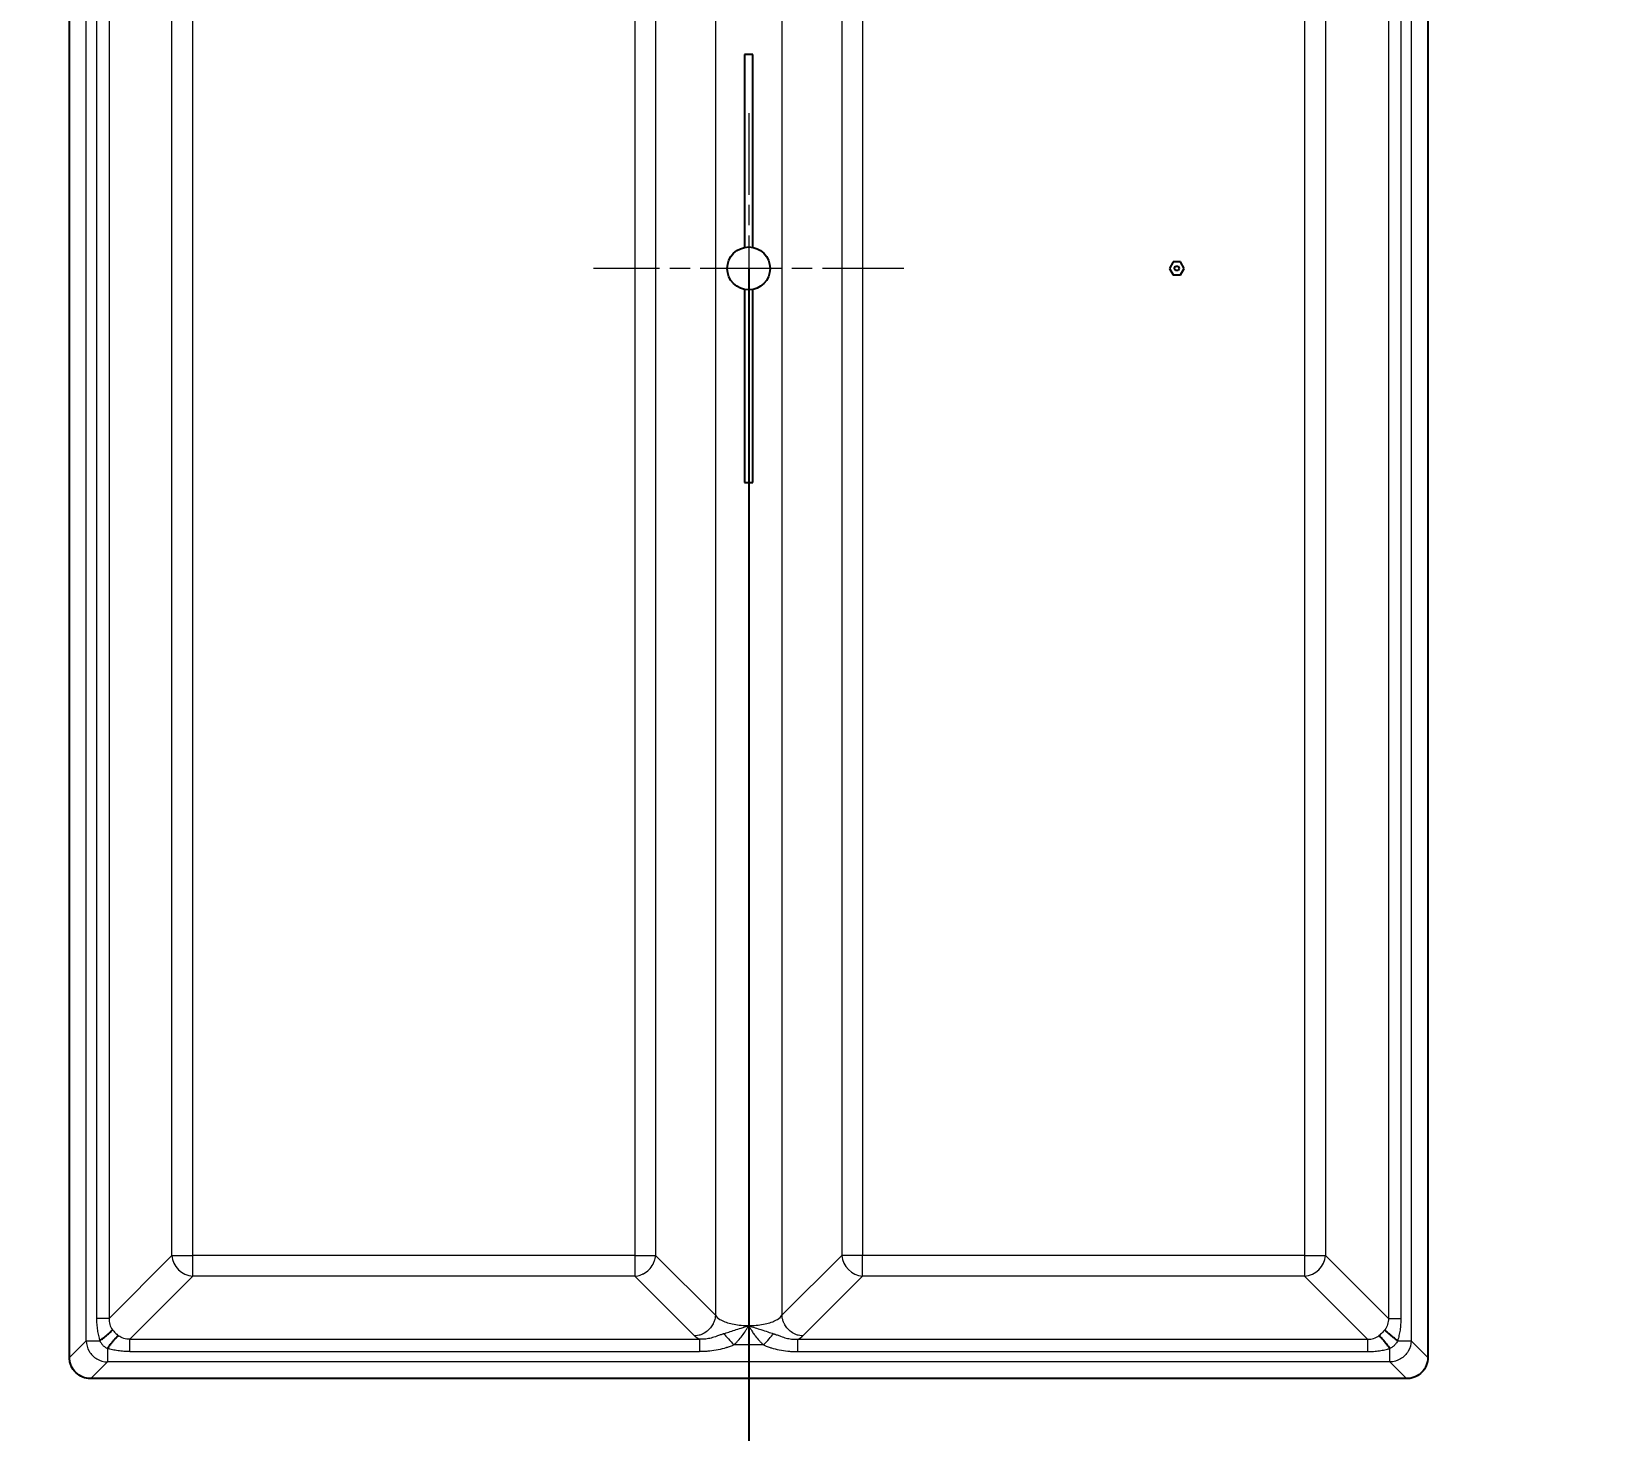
# Model space of a CAD drawing. Header units: millimetres. Extents: x 0 to 1486, y 0 to 1051.
# Drawn here: x 1017.75 to 1054.7, y 170.11 to 202.78 of the extents above; entities that cross this region are included whole.
import ezdxf

# ---------------------------------------------------------------- set-up
doc = ezdxf.new("R2010")
doc.units = ezdxf.units.MM
doc.header["$LTSCALE"] = 1.25
doc.linetypes.add('CHAIN', pattern=[0.3543, 0.2362, -0.0295, 0.0591, -0.0295])
for name, color, linetype, lineweight, true_color in [('Bemaßungen(DIN)', 7, 'Continuous', 5, 0x262659), ('Mittelpunktmarkierung(DIN)', 7, 'Continuous', 9, 0x262659), ('Sichtbare Kanten(DIN)', 7, 'Continuous', 25, 0x262659), ('Sichtbare tangentiale Kanten(DIN)', 7, 'Continuous', 15, 0x1a1a3e)]:
    doc.layers.add(name, color=color, linetype=linetype, lineweight=lineweight, true_color=true_color)
doc.styles.add('Aktuell-DINGroßer Text', font='arial.ttf')
doc.dimstyles.new('STANDARD-DIN', dxfattribs={"dimscale": 1.25, "dimtxt": 5.25, "dimasz": 2.5, "dimexe": 3.175, "dimexo": 0, "dimgap": 0.8, "dimtad": 1, "dimrnd": 1e-08, "dimtxsty": 'Aktuell-DINGroßer Text', "dimcen": 0.09, "dimdle": 10, "dimclrd": 256, "dimclre": 256, "dimclrt": 256, "dimazin": 2, "dimtfac": 0.666667, "dimtmove": 0, "dimatfit": 3, "dimfxl": 1, "dimtolj": 1, "dimlwd": 25, "dimlwe": 25, "dimarcsym": 0})

# ---------------------------------------------------------------- blocks, each defined once
blk = doc.blocks.new('_DotSmall')
at = {"color": 0, "linetype": 'ByBlock', "const_width": 0.5}
blk.add_lwpolyline([(-0.0625, 0, 1), (0.0625, 0, 1)], format="xyb", close=True, dxfattribs=at)
blk = doc.blocks.new('*D123')
at = {"layer": 'Bemaßungen(DIN)', "color": 250, "linetype": 'Continuous', "lineweight": 25, "true_color": 0x3f3f3f, "transparency": 16777216}
for p, q in [((1000.998, 197.249), (1000.998, 74.53)), ((1034.498, 197.249), (1034.498, 74.53)), ((1000.998, 78.499), (1034.498, 78.499))]:
    blk.add_line(p, q, dxfattribs=at)
at = {"layer": 'Defpoints', "color": 0, "linetype": 'Continuous', "transparency": 16777216}
for p in [(1000.998, 197.249), (1034.498, 197.249), (1034.498, 78.499)]:
    blk.add_point(p, dxfattribs=at)
at = {"layer": 'Bemaßungen(DIN)', "color": 250, "linetype": 'Continuous', "lineweight": 25, "true_color": 0x3f3f3f, "transparency": 16777216, "xscale": 3.125, "yscale": 3.125, "zscale": 3.125, "rotation": 180}
blk.add_blockref('_DotSmall', (1000.998, 78.499), dxfattribs=at)
at = {"layer": 'Bemaßungen(DIN)', "color": 250, "linetype": 'Continuous', "lineweight": 25, "true_color": 0x3f3f3f, "transparency": 16777216, "xscale": 3.125, "yscale": 3.125, "zscale": 3.125}
blk.add_blockref('_DotSmall', (1034.498, 78.499), dxfattribs=at)
at = {"layer": 'Bemaßungen(DIN)', "color": 179, "linetype": 'Continuous', "lineweight": 25, "true_color": 0x262659, "transparency": 16777216, "insert": (1003.668, 87.386), "char_height": 6.5625, "attachment_point": 1, "style": 'Aktuell-DINGroßer Text'}
blk.add_mtext('\\A1;33,5{\\H4.375;±0,1}', dxfattribs=at)
blk = doc.blocks.new('*D124')
at = {"layer": 'Bemaßungen(DIN)', "color": 250, "linetype": 'Continuous', "lineweight": 25, "true_color": 0x3f3f3f, "transparency": 16777216}
for p, q in [((1034.498, 197.249), (1034.498, 74.53)), ((1105.748, 139.906), (1105.748, 74.53)), ((1034.498, 78.499), (1102.623, 78.499))]:
    blk.add_line(p, q, dxfattribs=at)
at = {"layer": 'Bemaßungen(DIN)', "color": 250, "linetype": 'Continuous', "true_color": 0x3f3f3f, "transparency": 16777216}
blk.add_solid([(1102.623, 79.02), (1102.623, 77.978), (1105.748, 78.499)], dxfattribs=at)
at = {"layer": 'Defpoints', "color": 0, "linetype": 'Continuous', "transparency": 16777216}
for p in [(1034.498, 197.249), (1105.748, 139.906), (1105.748, 78.499)]:
    blk.add_point(p, dxfattribs=at)
at = {"layer": 'Bemaßungen(DIN)', "color": 250, "linetype": 'Continuous', "lineweight": 25, "true_color": 0x3f3f3f, "transparency": 16777216, "xscale": 3.125, "yscale": 3.125, "zscale": 3.125, "rotation": 180}
blk.add_blockref('_DotSmall', (1034.498, 78.499), dxfattribs=at)
at = {"layer": 'Bemaßungen(DIN)', "color": 179, "linetype": 'Continuous', "lineweight": 25, "true_color": 0x262659, "transparency": 16777216, "insert": (1059.066, 87.386), "char_height": 6.5625, "attachment_point": 1, "style": 'Aktuell-DINGroßer Text'}
blk.add_mtext('\\A1;71,25', dxfattribs=at)

msp = doc.modelspace()

# ---------------------------------------------------------------- linework, layer by layer
at = {"layer": 'Mittelpunktmarkierung(DIN)', "linetype": 'CHAIN', "ltscale": 6.444903}
for p, q in [((1034.4985, 200.8739), (1034.4985, 193.6239)), ((1038.1235, 197.2489), (1030.8735, 197.2489))]:
    msp.add_line(p, q, dxfattribs=at)
at = {"layer": 'Sichtbare Kanten(DIN)'}
for p, q in [((1018.6335, 171.809), (1018.6335, 222.6887)), ((1050.3635, 222.6887), (1050.3635, 171.809)), ((1034.5985, 202.2489), (1034.3985, 202.2489)), ((1034.3985, 202.2489), (1034.3985, 197.7388)), ((1034.5985, 197.7388), (1034.5985, 202.2489)), ((1044.4119, 197.3989), (1044.3253, 197.2489)), ((1044.5851, 197.3989), (1044.4119, 197.3989)), ((1044.6717, 197.2489), (1044.5851, 197.3989)), ((1044.3253, 197.2489), (1044.4119, 197.0989)), ((1044.4119, 197.0989), (1044.5851, 197.0989)), ((1044.4407, 197.2489), (1044.4696, 197.2989)), ((1044.4696, 197.1989), (1044.4407, 197.2489)), ((1044.4696, 197.2989), (1044.5273, 197.2989)), ((1044.5273, 197.1989), (1044.4696, 197.1989)), ((1044.5273, 197.2989), (1044.5562, 197.2489)), ((1044.5562, 197.2489), (1044.5273, 197.1989)), ((1044.5851, 197.0989), (1044.6717, 197.2489)), ((1034.3985, 196.759), (1034.3985, 192.2489)), ((1034.5985, 192.2489), (1034.5985, 196.759)), ((1034.3985, 192.2489), (1034.5985, 192.2489)), ((1049.8683, 171.3139), (1019.1286, 171.3139))]:
    msp.add_line(p, q, dxfattribs=at)
msp.add_circle((1034.4985, 197.2489), 0.5, dxfattribs=at)
for points, knots in [([(1019.3397, 172.1991), (1019.3555, 172.2108), (1019.3711, 172.2224), (1019.3864, 172.234), (1019.4054, 172.2485), (1019.424, 172.2629), (1019.4417, 172.2769), (1019.4524, 172.2854), (1019.4628, 172.2937), (1019.4728, 172.3019), (1019.493, 172.3183), (1019.5119, 172.3341), (1019.5292, 172.3492), (1019.5466, 172.3642), (1019.5623, 172.3784), (1019.5763, 172.3916), (1019.5833, 172.3982), (1019.5898, 172.4045), (1019.5959, 172.4106), (1019.6059, 172.4206), (1019.6147, 172.4299), (1019.622, 172.4383), (1019.6279, 172.4451), (1019.6328, 172.4512), (1019.6368, 172.4567)], [-1.0769104, -1.0769104, -1.0769104, -1.0769104, -0.9572537, -0.9572537, -0.9572537, -0.8077, -0.8077, -0.8077, -0.7179403, -0.7179403, -0.7179403, -0.5384552, -0.5384552, -0.5384552, -0.3589701, -0.3589701, -0.3589701, -0.2692104, -0.2692104, -0.2692104, -0.1196567, -0.1196567, -0.1196567, 0, 0, 0, 0]), ([(1019.5187, 172.0201), (1019.5304, 172.0359), (1019.542, 172.0515), (1019.5536, 172.0668), (1019.5681, 172.0858), (1019.5825, 172.1044), (1019.5965, 172.1221), (1019.605, 172.1328), (1019.6133, 172.1432), (1019.6215, 172.1532), (1019.6379, 172.1734), (1019.6537, 172.1923), (1019.6687, 172.2096), (1019.6838, 172.227), (1019.698, 172.2427), (1019.7112, 172.2567), (1019.7178, 172.2637), (1019.7241, 172.2702), (1019.7302, 172.2763), (1019.7402, 172.2863), (1019.7495, 172.2951), (1019.7579, 172.3024), (1019.7647, 172.3083), (1019.7708, 172.3132), (1019.7763, 172.3172)], [-1.0769104, -1.0769104, -1.0769104, -1.0769104, -0.9572537, -0.9572537, -0.9572537, -0.8077, -0.8077, -0.8077, -0.7179403, -0.7179403, -0.7179403, -0.5384552, -0.5384552, -0.5384552, -0.3589701, -0.3589701, -0.3589701, -0.2692104, -0.2692104, -0.2692104, -0.1196567, -0.1196567, -0.1196567, 0, 0, 0, 0]), ([(1049.4782, 172.0201), (1049.4666, 172.0359), (1049.4549, 172.0515), (1049.4433, 172.0668), (1049.4288, 172.0858), (1049.4145, 172.1044), (1049.4004, 172.1221), (1049.392, 172.1328), (1049.3836, 172.1432), (1049.3754, 172.1532), (1049.359, 172.1734), (1049.3432, 172.1923), (1049.3282, 172.2096), (1049.3131, 172.227), (1049.2989, 172.2427), (1049.2857, 172.2567), (1049.2791, 172.2637), (1049.2728, 172.2702), (1049.2668, 172.2763), (1049.2567, 172.2863), (1049.2474, 172.2951), (1049.239, 172.3024), (1049.2323, 172.3083), (1049.2261, 172.3132), (1049.2206, 172.3172)], [-1.0769104, -1.0769104, -1.0769104, -1.0769104, -0.9572537, -0.9572537, -0.9572537, -0.8077, -0.8077, -0.8077, -0.7179403, -0.7179403, -0.7179403, -0.5384552, -0.5384552, -0.5384552, -0.3589701, -0.3589701, -0.3589701, -0.2692104, -0.2692104, -0.2692104, -0.1196567, -0.1196567, -0.1196567, 0, 0, 0, 0]), ([(1049.6573, 172.1991), (1049.6414, 172.2108), (1049.6258, 172.2224), (1049.6106, 172.234), (1049.5915, 172.2485), (1049.573, 172.2629), (1049.5552, 172.2769), (1049.5445, 172.2854), (1049.5342, 172.2937), (1049.5241, 172.3019), (1049.5039, 172.3183), (1049.485, 172.3341), (1049.4677, 172.3492), (1049.4504, 172.3642), (1049.4346, 172.3784), (1049.4206, 172.3916), (1049.4136, 172.3982), (1049.4071, 172.4045), (1049.4011, 172.4106), (1049.391, 172.4206), (1049.3822, 172.4299), (1049.3749, 172.4383), (1049.369, 172.4451), (1049.3641, 172.4512), (1049.3601, 172.4567)], [-1.0769104, -1.0769104, -1.0769104, -1.0769104, -0.9572537, -0.9572537, -0.9572537, -0.8077, -0.8077, -0.8077, -0.7179403, -0.7179403, -0.7179403, -0.5384552, -0.5384552, -0.5384552, -0.3589701, -0.3589701, -0.3589701, -0.2692104, -0.2692104, -0.2692104, -0.1196567, -0.1196567, -0.1196567, 0, 0, 0, 0]), ([(1019.1286, 171.3139), (1019.0646, 171.3139), (1019.0002, 171.3263), (1018.8823, 171.3741), (1018.8286, 171.4091), (1018.7377, 171.4972), (1018.701, 171.5501), (1018.6616, 171.6397), (1018.6511, 171.6727), (1018.6371, 171.7401), (1018.6335, 171.7746), (1018.6335, 171.809)], [0, 0, 0, 0, 0.019193526, 0.019193526, 0.038166014, 0.038166014, 0.057250771, 0.057250771, 0.067667509, 0.067667509, 0.078108379, 0.078108379, 0.078108379, 0.078108379]), ([(1050.3635, 171.809), (1050.3635, 171.745), (1050.351, 171.6806), (1050.3033, 171.5627), (1050.2683, 171.509), (1050.1801, 171.4181), (1050.1272, 171.3814), (1050.0376, 171.342), (1050.0046, 171.3315), (1049.9372, 171.3175), (1049.9028, 171.3139), (1049.8683, 171.3139)], [0, 0, 0, 0, 0.019193526, 0.019193526, 0.038166014, 0.038166014, 0.057250771, 0.057250771, 0.067667509, 0.067667509, 0.078108379, 0.078108379, 0.078108379, 0.078108379])]:
    msp.add_open_spline(points, degree=3, knots=knots, dxfattribs=at)
at = {"layer": 'Sichtbare tangentiale Kanten(DIN)'}
for p, q in [((1019.0236, 172.1991), (1019.0236, 222.2986)), ((1049.9734, 222.2986), (1049.9734, 172.1991)), ((1019.2644, 221.7758), (1019.2644, 172.722)), ((1019.556, 221.7758), (1019.556, 172.722)), ((1033.7216, 221.7024), (1033.7216, 172.7953)), ((1035.2753, 221.7024), (1035.2753, 172.7953)), ((1049.4409, 221.7758), (1049.4409, 172.722)), ((1049.7325, 221.7758), (1049.7325, 172.722)), ((1021.0271, 174.193), (1021.0271, 220.3047)), ((1021.5126, 174.193), (1021.5126, 220.3047)), ((1031.8365, 220.3047), (1031.8365, 174.193)), ((1032.3221, 220.3047), (1032.3221, 174.193)), ((1036.6749, 220.3047), (1036.6749, 174.193)), ((1037.1604, 220.3047), (1037.1604, 174.193)), ((1047.4843, 220.3047), (1047.4843, 174.193)), ((1047.9699, 220.3047), (1047.9699, 174.193)), ((1019.556, 172.722), (1021.0271, 174.193)), ((1021.0271, 174.193), (1021.5126, 174.193)), ((1021.5126, 173.7075), (1021.5126, 174.193)), ((1031.8365, 174.193), (1021.5126, 174.193)), ((1031.8365, 174.193), (1032.3221, 174.193)), ((1031.8365, 174.193), (1031.8365, 173.7075)), ((1032.3221, 174.193), (1033.7216, 172.7953)), ((1036.6749, 174.193), (1035.2753, 172.7953)), ((1037.1604, 174.193), (1036.6749, 174.193)), ((1037.1604, 173.7075), (1037.1604, 174.193)), ((1047.4843, 174.193), (1037.1604, 174.193)), ((1047.4843, 174.193), (1047.4843, 173.7075)), ((1047.4843, 174.193), (1047.9699, 174.193)), ((1049.4409, 172.722), (1047.9699, 174.193)), ((1020.0416, 172.2364), (1021.5126, 173.7075)), ((1031.8365, 173.7075), (1021.5126, 173.7075)), ((1031.8365, 173.7075), (1033.2361, 172.3097)), ((1037.1604, 173.7075), (1035.7608, 172.3097)), ((1047.4843, 173.7075), (1037.1604, 173.7075)), ((1048.9553, 172.2364), (1047.4843, 173.7075)), ((1019.556, 172.722), (1019.2644, 172.722)), ((1049.4409, 172.722), (1049.7325, 172.722)), ((1018.6335, 171.809), (1019.0236, 172.1991)), ((1020.0416, 171.9449), (1020.0416, 172.2364)), ((1020.0416, 172.2364), (1033.35, 172.2364)), ((1033.35, 172.2364), (1033.35, 171.9449)), ((1035.647, 171.9449), (1035.647, 172.2364)), ((1035.647, 172.2364), (1048.9553, 172.2364)), ((1048.9553, 172.2364), (1048.9553, 171.9449)), ((1049.6573, 172.1991), (1049.9734, 172.1991)), ((1050.3635, 171.809), (1049.9734, 172.1991)), ((1020.0416, 171.9449), (1033.35, 171.9449)), ((1034.8459, 172.1001), (1034.1512, 172.1001)), ((1035.647, 171.9449), (1048.9553, 171.9449)), ((1019.1286, 171.3139), (1019.5187, 171.704)), ((1049.4782, 171.704), (1019.5187, 171.704)), ((1049.8683, 171.3139), (1049.4782, 171.704))]:
    msp.add_line(p, q, dxfattribs=at)
for centre, major_axis, ratio, start_param, end_param in [((1021.5126, 174.193), (0.3536, -0.3536), 0.9446321, 3.9554703, 5.4693077), ((1037.1604, 174.193), (0.3533, -0.3538), 0.9445654, 3.9561594, 5.4699263), ((1047.4843, 174.193), (-0.3536, -0.3536), 0.9446321, 0.8138776, 2.327715), ((1034.2928, 172.3683), (1.094, -0.0179), 0.2634519, 3.4077328, 3.677844), ((1034.1512, 172.1001), (0.3344, -0.3717), 0.0000692, 3.9311732, 4.7123471), ((1034.8458, 172.1), (0.3343, 0.3717), 0.0000692, 4.7125872, 5.493443), ((1034.7041, 172.3683), (1.094, 0.0179), 0.2634519, 5.746934, 6.0170452)]:
    msp.add_ellipse(centre, major_axis=major_axis, ratio=ratio, start_param=start_param, end_param=end_param, dxfattribs=at)
for points, knots in [([(1031.8365, 173.7075), (1031.8482, 173.7081), (1031.8599, 173.7092), (1031.8716, 173.7107), (1031.8949, 173.7138), (1031.918, 173.7185), (1031.9409, 173.7248), (1031.9665, 173.7319), (1031.9918, 173.741), (1032.0162, 173.7521), (1032.0244, 173.7557), (1032.0324, 173.7597), (1032.0404, 173.7638), (1032.0881, 173.7885), (1032.1322, 173.8208), (1032.1705, 173.8591), (1032.2087, 173.8973), (1032.241, 173.9414), (1032.2657, 173.9892), (1032.2699, 173.9971), (1032.2738, 174.0052), (1032.2775, 174.0133), (1032.2885, 174.0378), (1032.2977, 174.063), (1032.3048, 174.0887), (1032.3111, 174.1115), (1032.3158, 174.1347), (1032.3188, 174.158), (1032.3203, 174.1697), (1032.3214, 174.1813), (1032.3221, 174.193)], [0, 0, 0, 0, 0.0720856, 0.0720856, 0.0720856, 0.2162567, 0.2162567, 0.2162567, 0.3784425, 0.3784425, 0.3784425, 0.4325134, 0.4325134, 0.4325134, 0.7568985, 0.7568985, 0.7568985, 1.0812835, 1.0812835, 1.0812835, 1.1353545, 1.1353545, 1.1353545, 1.2975402, 1.2975402, 1.2975402, 1.4417114, 1.4417114, 1.4417114, 1.5137969, 1.5137969, 1.5137969, 1.5137969]), ([(1019.2644, 172.722), (1019.2645, 172.7103), (1019.2646, 172.6986), (1019.2648, 172.6869), (1019.2649, 172.6752), (1019.2653, 172.6635), (1019.2657, 172.6519), (1019.2665, 172.6286), (1019.2677, 172.6054), (1019.2693, 172.5823), (1019.2726, 172.5363), (1019.2774, 172.4909), (1019.2838, 172.4468), (1019.2902, 172.4025), (1019.2982, 172.3595), (1019.3076, 172.3181), (1019.3123, 172.2975), (1019.3174, 172.2772), (1019.3227, 172.2573), (1019.3254, 172.2474), (1019.3281, 172.2376), (1019.3309, 172.2279), (1019.3338, 172.2182), (1019.3367, 172.2086), (1019.3397, 172.1991)], [0, 0, 0, 0, 0.03321382, 0.03321382, 0.03321382, 0.06641125, 0.06641125, 0.06641125, 0.13277377, 0.13277377, 0.13277377, 0.26517816, 0.26517816, 0.26517816, 0.3981672, 0.3981672, 0.3981672, 0.46455773, 0.46455773, 0.46455773, 0.4977404, 0.4977404, 0.4977404, 0.53089997, 0.53089997, 0.53089997, 0.53089997]), ([(1019.556, 172.722), (1019.5535, 172.6727), (1019.5655, 172.5764), (1019.6094, 172.4941), (1019.6368, 172.4567)], [0, 0, 0, 0, 0.14249094, 0.285274, 0.285274, 0.285274, 0.285274]), ([(1033.7216, 172.7953), (1033.7209, 172.7836), (1033.7198, 172.7719), (1033.7183, 172.7603), (1033.7153, 172.737), (1033.7106, 172.7138), (1033.7043, 172.691), (1033.6972, 172.6653), (1033.6881, 172.64), (1033.677, 172.6156), (1033.6733, 172.6075), (1033.6694, 172.5994), (1033.6653, 172.5914), (1033.6488, 172.5596), (1033.6289, 172.5294), (1033.6062, 172.5015), (1033.5948, 172.4875), (1033.5828, 172.4741), (1033.57, 172.4613), (1033.5573, 172.4486), (1033.5439, 172.4365), (1033.5299, 172.4251), (1033.495, 172.3967), (1033.4565, 172.3728), (1033.4158, 172.3543), (1033.3913, 172.3433), (1033.3661, 172.3341), (1033.3404, 172.327), (1033.3176, 172.3207), (1033.2944, 172.316), (1033.2711, 172.313), (1033.2594, 172.3115), (1033.2478, 172.3104), (1033.2361, 172.3097)], [-1.5137969, -1.5137969, -1.5137969, -1.5137969, -1.4417114, -1.4417114, -1.4417114, -1.2975402, -1.2975402, -1.2975402, -1.1353545, -1.1353545, -1.1353545, -1.0812835, -1.0812835, -1.0812835, -0.8650268, -0.8650268, -0.8650268, -0.7568985, -0.7568985, -0.7568985, -0.6487701, -0.6487701, -0.6487701, -0.3784425, -0.3784425, -0.3784425, -0.2162567, -0.2162567, -0.2162567, -0.0720856, -0.0720856, -0.0720856, 0, 0, 0, 0]), ([(1033.7216, 172.7953), (1033.7428, 172.761), (1033.7785, 172.7281), (1033.8265, 172.6983), (1033.8425, 172.6884), (1033.8598, 172.6788), (1033.8785, 172.6697), (1033.9158, 172.6514), (1033.9583, 172.6348), (1034.0049, 172.6203), (1034.0515, 172.6057), (1034.1023, 172.5932), (1034.1557, 172.5831), (1034.2625, 172.5629), (1034.3803, 172.5523), (1034.4985, 172.5523)], [-1.0975594, -1.0975594, -1.0975594, -1.0975594, -0.8232491, -0.8232491, -0.8232491, -0.7317063, -0.7317063, -0.7317063, -0.5486389, -0.5486389, -0.5486389, -0.3658531, -0.3658531, -0.3658531, 0, 0, 0, 0]), ([(1033.9157, 172.3618), (1033.9251, 172.3648), (1033.9345, 172.3678), (1033.944, 172.3709), (1033.9536, 172.3741), (1033.9633, 172.3772), (1033.9731, 172.3804), (1033.9927, 172.3869), (1034.0129, 172.3935), (1034.0338, 172.4004), (1034.0769, 172.4146), (1034.1231, 172.4298), (1034.1735, 172.446), (1034.2206, 172.461), (1034.2712, 172.4769), (1034.3247, 172.4942), (1034.3523, 172.5031), (1034.3807, 172.5123), (1034.4098, 172.522), (1034.4243, 172.5268), (1034.4389, 172.5318), (1034.4537, 172.5368), (1034.4685, 172.5419), (1034.4835, 172.547), (1034.4985, 172.5523)], [0, 0, 0, 0, 0.0397614, 0.0397614, 0.0397614, 0.07945706, 0.07945706, 0.07945706, 0.15871475, 0.15871475, 0.15871475, 0.32258978, 0.32258978, 0.32258978, 0.4758974, 0.4758974, 0.4758974, 0.55516805, 0.55516805, 0.55516805, 0.59470833, 0.59470833, 0.59470833, 0.634183, 0.634183, 0.634183, 0.634183]), ([(1034.1512, 172.1001), (1034.1599, 172.1081), (1034.1688, 172.1161), (1034.1774, 172.1243), (1034.1861, 172.1325), (1034.1947, 172.1409), (1034.2031, 172.1493), (1034.22, 172.1661), (1034.2365, 172.1834), (1034.2525, 172.201), (1034.2858, 172.2376), (1034.3173, 172.2758), (1034.3471, 172.3152), (1034.3749, 172.352), (1034.4003, 172.3906), (1034.4251, 172.4294), (1034.4379, 172.4495), (1034.4505, 172.4698), (1034.4628, 172.4902), (1034.469, 172.5004), (1034.4751, 172.5107), (1034.481, 172.521), (1034.487, 172.5314), (1034.4928, 172.5418), (1034.4985, 172.5523)], [0, 0, 0, 0, 0.03572785, 0.03572785, 0.03572785, 0.07149694, 0.07149694, 0.07149694, 0.14312062, 0.14312062, 0.14312062, 0.29141532, 0.29141532, 0.29141532, 0.42964001, 0.42964001, 0.42964001, 0.50120862, 0.50120862, 0.50120862, 0.53702584, 0.53702584, 0.53702584, 0.57289678, 0.57289678, 0.57289678, 0.57289678]), ([(1034.4985, 172.5523), (1034.6166, 172.5523), (1034.7344, 172.5629), (1034.8412, 172.5831), (1034.8946, 172.5932), (1034.9454, 172.6057), (1034.992, 172.6203), (1035.0387, 172.6348), (1035.0811, 172.6514), (1035.1184, 172.6697), (1035.1371, 172.6788), (1035.1544, 172.6884), (1035.1704, 172.6983), (1035.2184, 172.7281), (1035.2541, 172.761), (1035.2753, 172.7953)], [0, 0, 0, 0, 0.3658531, 0.3658531, 0.3658531, 0.5486389, 0.5486389, 0.5486389, 0.7317063, 0.7317063, 0.7317063, 0.8232491, 0.8232491, 0.8232491, 1.0975594, 1.0975594, 1.0975594, 1.0975594]), ([(1034.4985, 172.5523), (1034.6005, 172.5166), (1034.7642, 172.4654), (1034.9475, 172.4059), (1035.0382, 172.3756), (1035.0812, 172.3617)], [0, 0, 0, 0, 0.26896933, 0.45156768, 0.63416604, 0.63416604, 0.63416604, 0.63416604]), ([(1034.4985, 172.5523), (1034.5042, 172.5418), (1034.5099, 172.5313), (1034.5159, 172.521), (1034.5218, 172.5107), (1034.5279, 172.5004), (1034.534, 172.4902), (1034.5463, 172.4697), (1034.5588, 172.4494), (1034.5716, 172.4292), (1034.5893, 172.4011), (1034.6075, 172.3732), (1034.627, 172.3462), (1034.6355, 172.3344), (1034.6441, 172.3228), (1034.6529, 172.3112), (1034.6818, 172.2732), (1034.7123, 172.2363), (1034.7445, 172.201), (1034.7606, 172.1834), (1034.7771, 172.1661), (1034.794, 172.1492), (1034.8024, 172.1408), (1034.8109, 172.1325), (1034.8196, 172.1243), (1034.8283, 172.1161), (1034.8371, 172.1081), (1034.8459, 172.1001)], [0, 0, 0, 0, 0.0358734, 0.0358734, 0.0358734, 0.07170528, 0.07170528, 0.07170528, 0.14331927, 0.14331927, 0.14331927, 0.24303125, 0.24303125, 0.24303125, 0.28653163, 0.28653163, 0.28653163, 0.42986368, 0.42986368, 0.42986368, 0.50150264, 0.50150264, 0.50150264, 0.53727834, 0.53727834, 0.53727834, 0.5730102, 0.5730102, 0.5730102, 0.5730102]), ([(1035.7608, 172.3097), (1035.7492, 172.3104), (1035.7375, 172.3115), (1035.7258, 172.313), (1035.7025, 172.316), (1035.6793, 172.3207), (1035.6565, 172.327), (1035.6308, 172.3341), (1035.6056, 172.3433), (1035.5812, 172.3543), (1035.5404, 172.3728), (1035.5019, 172.3967), (1035.467, 172.4251), (1035.453, 172.4365), (1035.4396, 172.4486), (1035.4269, 172.4613), (1035.4142, 172.4741), (1035.4021, 172.4875), (1035.3907, 172.5015), (1035.368, 172.5294), (1035.3481, 172.5596), (1035.3316, 172.5914), (1035.3275, 172.5994), (1035.3236, 172.6075), (1035.3199, 172.6156), (1035.3088, 172.64), (1035.2997, 172.6653), (1035.2926, 172.691), (1035.2863, 172.7138), (1035.2816, 172.737), (1035.2786, 172.7603), (1035.2771, 172.7719), (1035.276, 172.7836), (1035.2753, 172.7953)], [-1.5137969, -1.5137969, -1.5137969, -1.5137969, -1.4417114, -1.4417114, -1.4417114, -1.2975402, -1.2975402, -1.2975402, -1.1353545, -1.1353545, -1.1353545, -0.8650268, -0.8650268, -0.8650268, -0.7568985, -0.7568985, -0.7568985, -0.6487701, -0.6487701, -0.6487701, -0.4325134, -0.4325134, -0.4325134, -0.3784425, -0.3784425, -0.3784425, -0.2162567, -0.2162567, -0.2162567, -0.0720856, -0.0720856, -0.0720856, 0, 0, 0, 0]), ([(1049.4409, 172.722), (1049.4434, 172.6727), (1049.4315, 172.5764), (1049.3875, 172.4941), (1049.3601, 172.4567)], [0, 0, 0, 0, 0.14249094, 0.285274, 0.285274, 0.285274, 0.285274]), ([(1049.7325, 172.722), (1049.7324, 172.7103), (1049.7324, 172.6986), (1049.7322, 172.6869), (1049.732, 172.6752), (1049.7317, 172.6635), (1049.7312, 172.6519), (1049.7304, 172.6286), (1049.7292, 172.6054), (1049.7276, 172.5823), (1049.7244, 172.5363), (1049.7195, 172.4909), (1049.7131, 172.4468), (1049.7067, 172.4025), (1049.6987, 172.3595), (1049.6893, 172.3181), (1049.6846, 172.2975), (1049.6796, 172.2772), (1049.6742, 172.2573), (1049.6716, 172.2474), (1049.6688, 172.2376), (1049.666, 172.2279), (1049.6631, 172.2182), (1049.6602, 172.2086), (1049.6573, 172.1991)], [0, 0, 0, 0, 0.03321382, 0.03321382, 0.03321382, 0.06641125, 0.06641125, 0.06641125, 0.13277377, 0.13277377, 0.13277377, 0.26517816, 0.26517816, 0.26517816, 0.3981672, 0.3981672, 0.3981672, 0.46455773, 0.46455773, 0.46455773, 0.4977404, 0.4977404, 0.4977404, 0.53089997, 0.53089997, 0.53089997, 0.53089997]), ([(1019.0236, 172.1991), (1019.0261, 172.1991), (1019.0299, 172.1991), (1019.0349, 172.1991), (1019.0417, 172.1991), (1019.0508, 172.1991), (1019.0621, 172.1991), (1019.0672, 172.1991), (1019.0727, 172.1991), (1019.0786, 172.1991), (1019.0953, 172.1991), (1019.1153, 172.1991), (1019.1381, 172.1991), (1019.1541, 172.1991), (1019.1716, 172.1991), (1019.1901, 172.1991), (1019.2071, 172.1991), (1019.225, 172.1991), (1019.2436, 172.1991), (1019.2577, 172.1991), (1019.2722, 172.1991), (1019.287, 172.1991), (1019.3042, 172.1991), (1019.3218, 172.1991), (1019.3397, 172.1991)], [0, 0, 0, 0, 0.1366456, 0.1366456, 0.1366456, 0.3250932, 0.3250932, 0.3250932, 0.4099368, 0.4099368, 0.4099368, 0.6502295, 0.6502295, 0.6502295, 0.8198736, 0.8198736, 0.8198736, 0.9753762, 0.9753762, 0.9753762, 1.0931648, 1.0931648, 1.0931648, 1.2298104, 1.2298104, 1.2298104, 1.2298104]), ([(1019.3397, 172.1991), (1019.348, 172.182), (1019.3669, 172.1467), (1019.4079, 172.0936), (1019.4626, 172.0493), (1019.4996, 172.0294), (1019.5187, 172.0201)], [0, 0, 0, 0, 0.06385433, 0.1271103, 0.18750841, 0.25908506, 0.25908506, 0.25908506, 0.25908506]), ([(1019.6368, 172.4567), (1019.6559, 172.4308), (1019.6986, 172.3799), (1019.7494, 172.337), (1019.7763, 172.3172)], [0, 0, 0, 0, 0.09759049, 0.19891575, 0.19891575, 0.19891575, 0.19891575]), ([(1020.0416, 172.2364), (1019.9923, 172.2339), (1019.896, 172.2459), (1019.8137, 172.2898), (1019.7763, 172.3172)], [0, 0, 0, 0, 0.14249094, 0.285274, 0.285274, 0.285274, 0.285274]), ([(1033.9157, 172.3618), (1033.9084, 172.3594), (1033.9012, 172.357), (1033.8941, 172.3546), (1033.887, 172.3523), (1033.8801, 172.3499), (1033.8734, 172.3475), (1033.8598, 172.3428), (1033.8467, 172.338), (1033.8339, 172.3334), (1033.8057, 172.323), (1033.7793, 172.3129), (1033.7534, 172.3034), (1033.7089, 172.2872), (1033.666, 172.2728), (1033.6229, 172.2615), (1033.5809, 172.2505), (1033.5386, 172.2426), (1033.4961, 172.2381), (1033.4703, 172.2354), (1033.4443, 172.234), (1033.4184, 172.2338), (1033.407, 172.2337), (1033.3955, 172.2339), (1033.3841, 172.2344), (1033.3727, 172.2348), (1033.3613, 172.2356), (1033.35, 172.2364)], [0, 0, 0, 0, 0.01897228, 0.01897228, 0.01897228, 0.03796594, 0.03796594, 0.03796594, 0.07600353, 0.07600353, 0.07600353, 0.16039524, 0.16039524, 0.16039524, 0.30539712, 0.30539712, 0.30539712, 0.44668431, 0.44668431, 0.44668431, 0.53247752, 0.53247752, 0.53247752, 0.57051482, 0.57051482, 0.57051482, 0.60860001, 0.60860001, 0.60860001, 0.60860001]), ([(1035.0812, 172.3617), (1035.0885, 172.3593), (1035.0957, 172.3569), (1035.1028, 172.3546), (1035.1099, 172.3522), (1035.1168, 172.3498), (1035.1236, 172.3475), (1035.1372, 172.3427), (1035.1503, 172.338), (1035.163, 172.3333), (1035.1912, 172.323), (1035.2176, 172.3129), (1035.2436, 172.3034), (1035.2881, 172.2871), (1035.331, 172.2727), (1035.3741, 172.2615), (1035.4161, 172.2505), (1035.4584, 172.2426), (1035.5009, 172.2381), (1035.5267, 172.2354), (1035.5526, 172.234), (1035.5785, 172.2338), (1035.5899, 172.2337), (1035.6014, 172.2339), (1035.6128, 172.2344), (1035.6242, 172.2348), (1035.6356, 172.2356), (1035.647, 172.2364)], [0, 0, 0, 0, 0.01897293, 0.01897293, 0.01897293, 0.03796717, 0.03796717, 0.03796717, 0.07600559, 0.07600559, 0.07600559, 0.16042953, 0.16042953, 0.16042953, 0.30545971, 0.30545971, 0.30545971, 0.44674818, 0.44674818, 0.44674818, 0.53248555, 0.53248555, 0.53248555, 0.57052339, 0.57052339, 0.57052339, 0.60860904, 0.60860904, 0.60860904, 0.60860904]), ([(1048.9553, 172.2364), (1049.0046, 172.2339), (1049.1009, 172.2459), (1049.1832, 172.2898), (1049.2206, 172.3172)], [0, 0, 0, 0, 0.14249094, 0.285274, 0.285274, 0.285274, 0.285274]), ([(1049.3601, 172.4567), (1049.341, 172.4308), (1049.2983, 172.3799), (1049.2475, 172.337), (1049.2206, 172.3172)], [0, 0, 0, 0, 0.09759049, 0.19891575, 0.19891575, 0.19891575, 0.19891575]), ([(1049.6573, 172.1991), (1049.6489, 172.182), (1049.63, 172.1467), (1049.589, 172.0936), (1049.5344, 172.0493), (1049.4973, 172.0294), (1049.4782, 172.0201)], [0, 0, 0, 0, 0.06385433, 0.1271103, 0.18750841, 0.25908506, 0.25908506, 0.25908506, 0.25908506]), ([(1020.0416, 171.9449), (1020.0299, 171.9449), (1020.0182, 171.945), (1020.0065, 171.9452), (1019.9948, 171.9453), (1019.9831, 171.9457), (1019.9715, 171.9461), (1019.9482, 171.9469), (1019.925, 171.9481), (1019.9019, 171.9497), (1019.8559, 171.953), (1019.8105, 171.9578), (1019.7664, 171.9642), (1019.7221, 171.9706), (1019.6791, 171.9786), (1019.6377, 171.988), (1019.617, 171.9927), (1019.5968, 171.9978), (1019.5769, 172.0031), (1019.567, 172.0058), (1019.5572, 172.0085), (1019.5475, 172.0113), (1019.5378, 172.0142), (1019.5282, 172.0171), (1019.5187, 172.0201)], [0, 0, 0, 0, 0.03321382, 0.03321382, 0.03321382, 0.06641125, 0.06641125, 0.06641125, 0.13277377, 0.13277377, 0.13277377, 0.26517816, 0.26517816, 0.26517816, 0.3981672, 0.3981672, 0.3981672, 0.46455773, 0.46455773, 0.46455773, 0.4977404, 0.4977404, 0.4977404, 0.53089995, 0.53089995, 0.53089995, 0.53089995]), ([(1019.5187, 172.0201), (1019.5187, 171.9996), (1019.5187, 171.9334), (1019.5187, 171.832), (1019.5187, 171.741), (1019.5187, 171.7106), (1019.5187, 171.704)], [-0.48919907, -0.48919907, -0.48919907, -0.48919907, -0.42706452, -0.28470968, -0.14235484, 0, 0, 0, 0]), ([(1034.1512, 172.1001), (1034.1441, 172.0973), (1034.1372, 172.0945), (1034.1302, 172.0917), (1034.1232, 172.089), (1034.1161, 172.0862), (1034.109, 172.0835), (1034.0949, 172.078), (1034.0806, 172.0727), (1034.0662, 172.0673), (1034.0373, 172.0568), (1034.0078, 172.0465), (1033.9775, 172.0369), (1033.9742, 172.0358), (1033.9709, 172.0348), (1033.9676, 172.0337), (1033.9093, 172.0156), (1033.8479, 171.9995), (1033.7834, 171.9864), (1033.7205, 171.9736), (1033.6547, 171.9636), (1033.5871, 171.9567), (1033.5824, 171.9562), (1033.5778, 171.9557), (1033.5731, 171.9553), (1033.5365, 171.9518), (1033.4995, 171.9492), (1033.4622, 171.9474), (1033.4436, 171.9466), (1033.4249, 171.9459), (1033.4062, 171.9455), (1033.3875, 171.9451), (1033.3687, 171.945), (1033.35, 171.9449)], [0, 0, 0, 0, 0.02583351, 0.02583351, 0.02583351, 0.0516036, 0.0516036, 0.0516036, 0.10300036, 0.10300036, 0.10300036, 0.20559562, 0.20559562, 0.20559562, 0.21673382, 0.21673382, 0.21673382, 0.41266739, 0.41266739, 0.41266739, 0.60358148, 0.60358148, 0.60358148, 0.61677746, 0.61677746, 0.61677746, 0.71958411, 0.71958411, 0.71958411, 0.77098124, 0.77098124, 0.77098124, 0.82236981, 0.82236981, 0.82236981, 0.82236981]), ([(1034.8459, 172.1001), (1034.8529, 172.0973), (1034.8599, 172.0945), (1034.8669, 172.0917), (1034.8739, 172.089), (1034.8809, 172.0862), (1034.888, 172.0835), (1034.9022, 172.078), (1034.9164, 172.0727), (1034.9309, 172.0673), (1034.9597, 172.0567), (1034.9892, 172.0465), (1035.0195, 172.0368), (1035.0228, 172.0358), (1035.0261, 172.0347), (1035.0295, 172.0337), (1035.0877, 172.0155), (1035.1491, 171.9995), (1035.2137, 171.9864), (1035.2765, 171.9736), (1035.3423, 171.9636), (1035.4099, 171.9567), (1035.4146, 171.9562), (1035.4192, 171.9557), (1035.4239, 171.9553), (1035.4604, 171.9518), (1035.4974, 171.9492), (1035.5347, 171.9474), (1035.5533, 171.9466), (1035.572, 171.9459), (1035.5907, 171.9455), (1035.6095, 171.9451), (1035.6282, 171.945), (1035.647, 171.9449)], [0, 0, 0, 0, 0.02582867, 0.02582867, 0.02582867, 0.05159429, 0.05159429, 0.05159429, 0.10298265, 0.10298265, 0.10298265, 0.20556131, 0.20556131, 0.20556131, 0.21674073, 0.21674073, 0.21674073, 0.4126769, 0.4126769, 0.4126769, 0.60355799, 0.60355799, 0.60355799, 0.61667445, 0.61667445, 0.61667445, 0.7194638, 0.7194638, 0.7194638, 0.77085237, 0.77085237, 0.77085237, 0.82223245, 0.82223245, 0.82223245, 0.82223245]), ([(1048.9553, 171.9449), (1048.9671, 171.9449), (1048.9787, 171.945), (1048.9904, 171.9452), (1049.0021, 171.9453), (1049.0138, 171.9457), (1049.0254, 171.9461), (1049.0487, 171.9469), (1049.072, 171.9481), (1049.095, 171.9497), (1049.1411, 171.953), (1049.1865, 171.9578), (1049.2305, 171.9642), (1049.2748, 171.9706), (1049.3178, 171.9786), (1049.3592, 171.988), (1049.3799, 171.9927), (1049.4001, 171.9978), (1049.42, 172.0031), (1049.4299, 172.0058), (1049.4397, 172.0085), (1049.4494, 172.0113), (1049.4591, 172.0142), (1049.4687, 172.0171), (1049.4782, 172.0201)], [0, 0, 0, 0, 0.03321382, 0.03321382, 0.03321382, 0.06641125, 0.06641125, 0.06641125, 0.13277377, 0.13277377, 0.13277377, 0.26517816, 0.26517816, 0.26517816, 0.3981672, 0.3981672, 0.3981672, 0.46455773, 0.46455773, 0.46455773, 0.4977404, 0.4977404, 0.4977404, 0.53089995, 0.53089995, 0.53089995, 0.53089995]), ([(1049.4782, 171.704), (1049.4782, 171.7106), (1049.4782, 171.741), (1049.4782, 171.832), (1049.4782, 171.9334), (1049.4782, 171.9996), (1049.4782, 172.0201)], [0, 0, 0, 0, 0.14235484, 0.28470968, 0.42706452, 0.48919907, 0.48919907, 0.48919907, 0.48919907])]:
    msp.add_open_spline(points, degree=3, knots=knots, dxfattribs=at)
for points in [[(1019.0236, 172.1991), (1019.0249, 172.1134), (1019.0728, 171.9423), (1019.2619, 171.7532), (1019.433, 171.7053), (1019.5187, 171.704)], [(1049.9734, 172.1991), (1049.972, 172.1134), (1049.9241, 171.9423), (1049.735, 171.7532), (1049.5639, 171.7053), (1049.4782, 171.704)]]:
    msp.add_open_spline(points, degree=3, dxfattribs=at)

# ---------------------------------------------------------------- dimensions: what is measured, and where the dimension line sits
at = {"layer": 'Bemaßungen(DIN)', "color": 250, "linetype": 'Continuous', "lineweight": 25, "true_color": 0x3f3f3f}
for base, p1, p2, override, picture, middle in [((1034.4985, 78.4989), (1000.9985, 197.2489), (1034.4985, 197.2489), {"dimgap": 0.8, "dimdec": 2, "dimblk1": 'DotSmall', "dimblk2": 'DotSmall', "dimsah": 1, "dimdle": 0, "dimtol": 1, "dimlim": 0, "dimtp": 0.1, "dimtm": 0.1, "dimtdec": 2, "dimtofl": 0, "dimatfit": 1}, '*D123', (1017.761, 78.4989)), ((1105.7485, 78.4989), (1034.4985, 197.2489), (1105.7485, 139.9057), {"dimgap": 0.8, "dimdec": 2, "dimblk1": 'DotSmall', "dimsah": 1, "dimdle": 0, "dimtol": 0, "dimlim": 0, "dimtp": 0, "dimtm": 0, "dimtdec": 2, "dimtofl": 0, "dimatfit": 1}, '*D124', (1070.136, 78.4989))]:
    dim = msp.add_linear_dim(base=base, p1=p1, p2=p2, angle=180, dimstyle='STANDARD-DIN', override=override, dxfattribs=at)
    dim.commit()
    dim.dimension.update_dxf_attribs({"geometry": picture, "text_midpoint": middle, "dimtype": 160})

doc.saveas('drawing.dxf')
